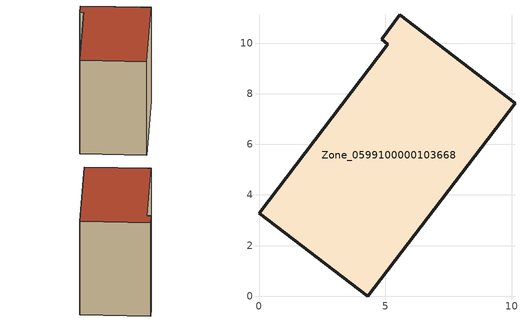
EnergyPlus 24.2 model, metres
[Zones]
Zone_0599100000103668
 floor ground (C_G): 10.12,7.63 4.29,0 0,3.28 5.1,9.96 4.86,10.15 5.57,11.12 z3.65
 wall outside (C_F): 4.29,0 10.12,7.63 5.57,11.12 4.86,10.15 5.1,9.96 0,3.28 4.29,0 z3.65:12.1
 roof outside (C_R): 0,3.28 4.29,0 10.12,7.63 5.57,11.12 4.86,10.15 5.1,9.96 z12.1
[BUILDING]
Pand.0599100000103668: North Axis=0; Terrain=City; Loads Convergence Tolerance Value=0.04; Temperature Convergence Tolerance Value=0.4; Solar Distribution=FullExterior; Maximum Number of Warmup Days=25; Minimum Number of Warmup Days=1
[Site:Location]
Rotterdam.The.Hague.AP_ZH_NLD Design_Conditions: Latitude=51.96; Longitude=4.45; Time Zone=1; Elevation=-4.5
[SITE:GROUNDTEMPERATURE:BUILDINGSURFACE]
18, 18, 18, 18, 18, 18, 18, 18, 18, 18, 18, 18
[MATERIAL] Thermal Absorptance=0.9; Solar Absorptance=0.7; Visible Absorptance=0.7
Name | Roughness | Thickness | Conductivity | Density | Specific Heat
G.TI.1975-1991 | MediumSmooth | 0.15 | 0.288461 | 540 | 1210
F.TI.1975-1991 | Rough | 0.3 | 0.230769 | 1920 | 840
R.TI.1975-1991 | MediumRough | 0.2 | 0.153846 | 1500 | 1000
[CONSTRUCTION]
C_G: G.TI.1975-1991
C_F: F.TI.1975-1991
C_R: R.TI.1975-1991
[ZONE]
Zone_0599100000103668: Type=1; Multiplier=1; Ceiling Height=Autocalculate; Volume=Autocalculate; Floor Area=autocalculate; Part of Total Floor Area=Yes
[ZONEINFILTRATION:DESIGNFLOWRATE]
Infil_Zone_0599100000103668: Zone or ZoneList or Space or SpaceList=Zone_0599100000103668; Schedule=AlwaysOn; Design Flow Rate Calculation Method=Flow/Area; Flow Rate per Floor Area=0.003; Constant Term Coefficient=1; Temperature Term Coefficient=0; Velocity Term Coefficient=0; Velocity Squared Term Coefficient=0
[HVACTEMPLATE:ZONE:IDEALLOADSAIRSYSTEM]
Zone_0599100000103668: Maximum Heating Supply Air Temperature=50; Minimum Cooling Supply Air Temperature=13; Maximum Heating Supply Air Humidity Ratio=0.0156; Minimum Cooling Supply Air Humidity Ratio=0.0077; Heating Limit=NoLimit; Cooling Limit=NoLimit; Dehumidification Control Type=ConstantSensibleHeatRatio; Cooling Sensible Heat Ratio=0.7; Dehumidification Setpoint=60; Humidification Control Type=None; Humidification Setpoint=30; Outdoor Air Method=None; Outdoor Air Flow Rate per Person=0.00944; Outdoor Air Flow Rate per Zone Floor Area=0; Outdoor Air Flow Rate per Zone=0; Demand Controlled Ventilation Type=None; Outdoor Air Economizer Type=NoEconomizer; Heat Recovery Type=None; Sensible Heat Recovery Effectiveness=0.7; Latent Heat Recovery Effectiveness=0.65
[ZONECONTROL:THERMOSTAT]
ThermostatControl_Zone_0599100000103668: Zone or ZoneList=Zone_0599100000103668; Control Type Schedule=DualSetpointControlType; Control 1=Thermostat_Zone_0599100000103668; Temperature Difference Between Cutout And Setpoint=0
[THERMOSTATSETPOINT:DUALSETPOINT]
Thermostat_Zone_0599100000103668: Heating Setpoint Temperature Schedule=HeatingSetpoint_Zone_0599100000103668; Cooling Setpoint Temperature Schedule=CoolingSetpoint_Zone_0599100000103668
[SCHEDULE:COMPACT]
HeatingSetpoint_Zone_0599100000103668: Through: 12/31, For: AllDays, Until: 24:00, 21
CoolingSetpoint_Zone_0599100000103668: Through: 12/31, For: AllDays, Until: 24:00, 24
DualSetpointControlType: Through: 12/31, For: AllDays, Until: 24:00, 4
AlwaysOn: Through: 12/31, For: AllDays, Until: 24:00, 1
